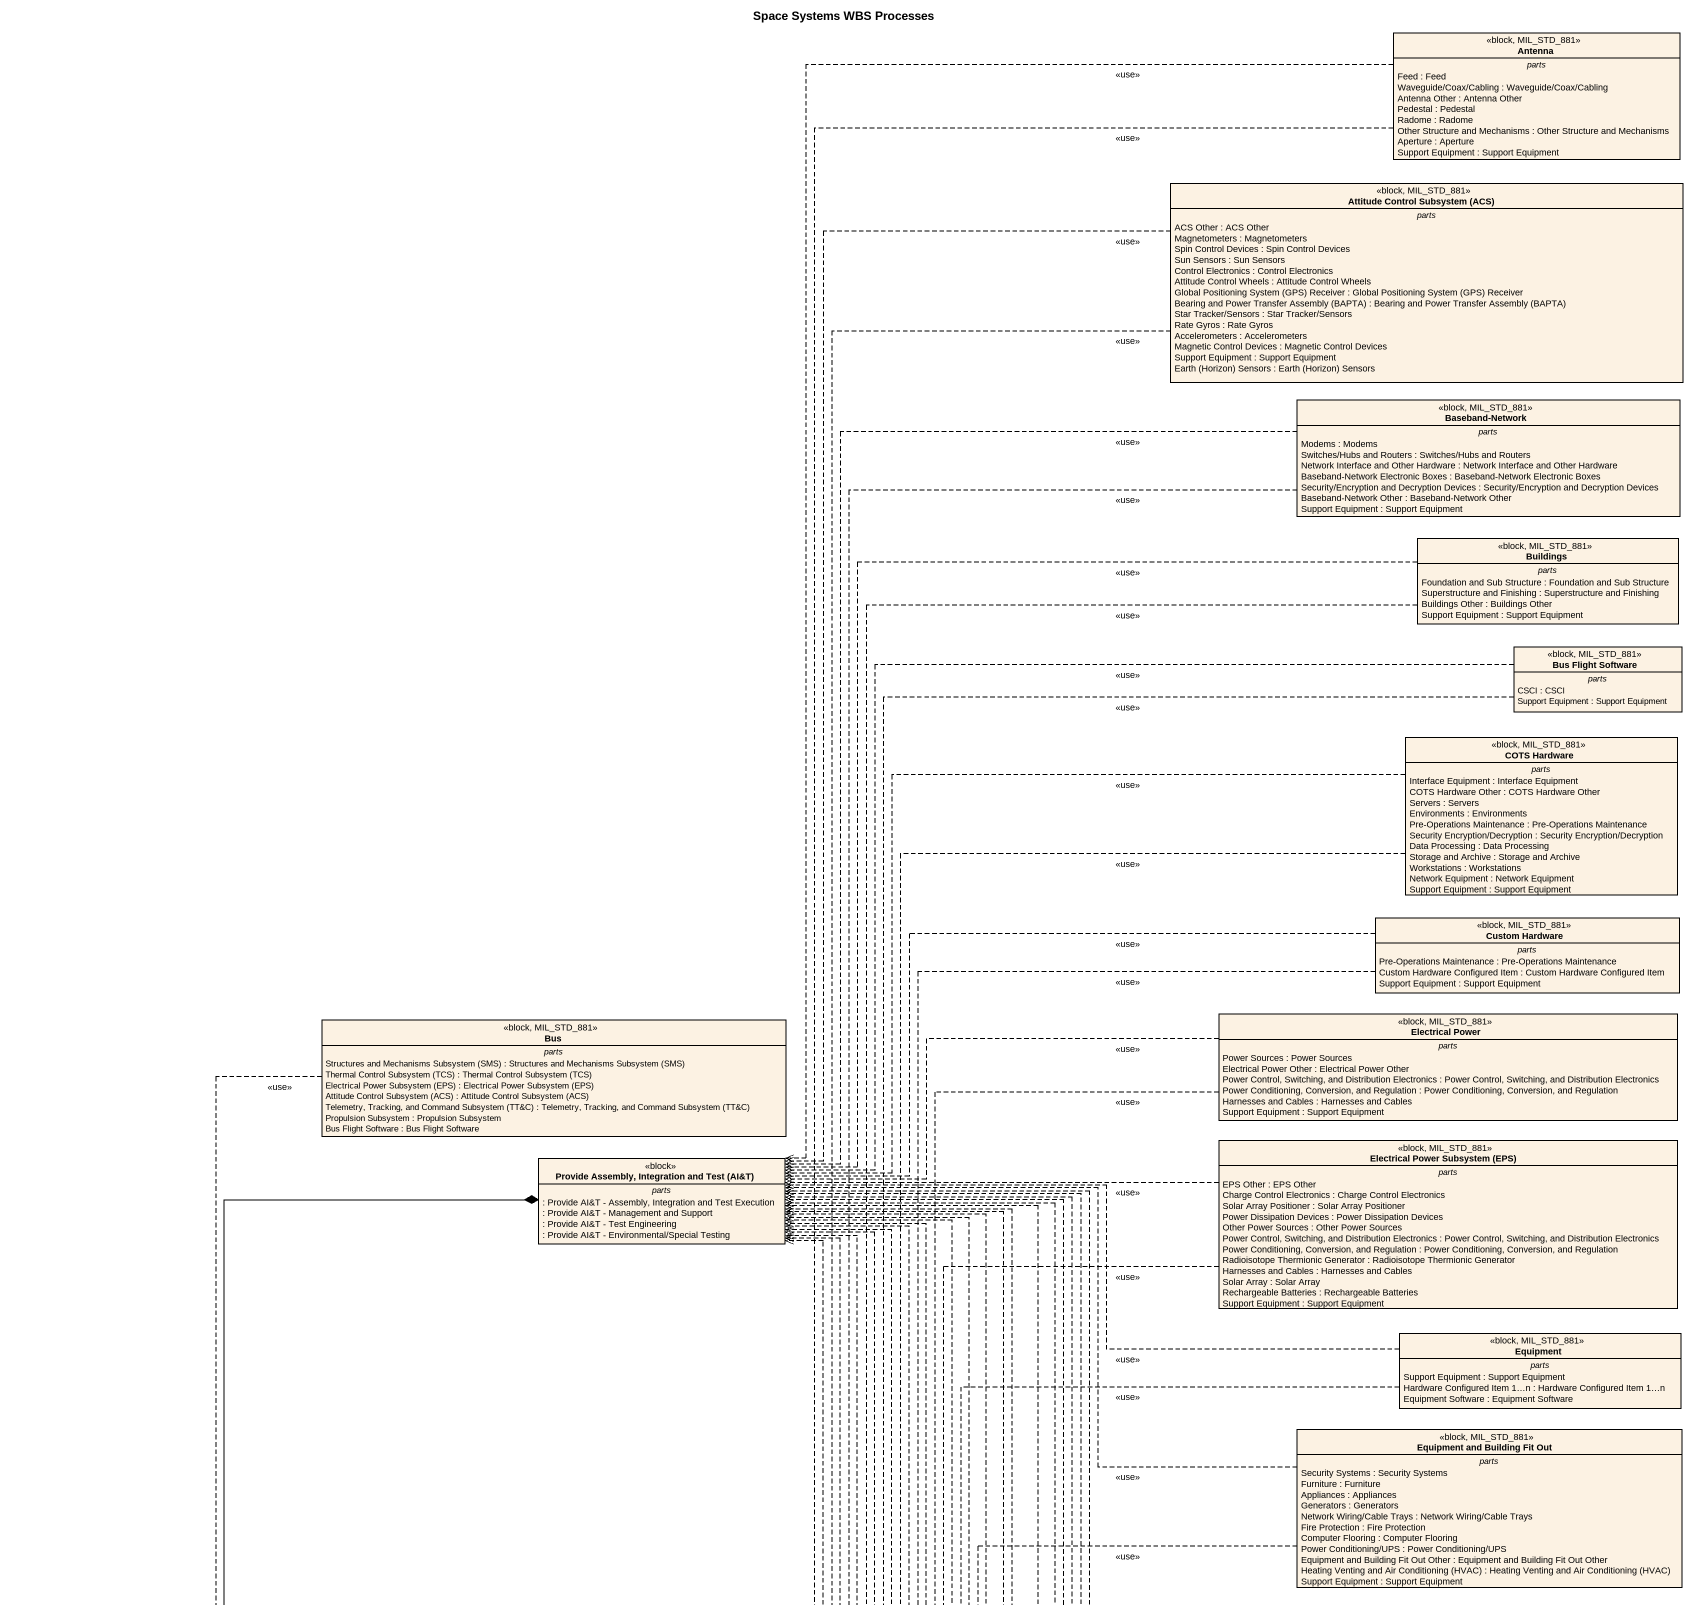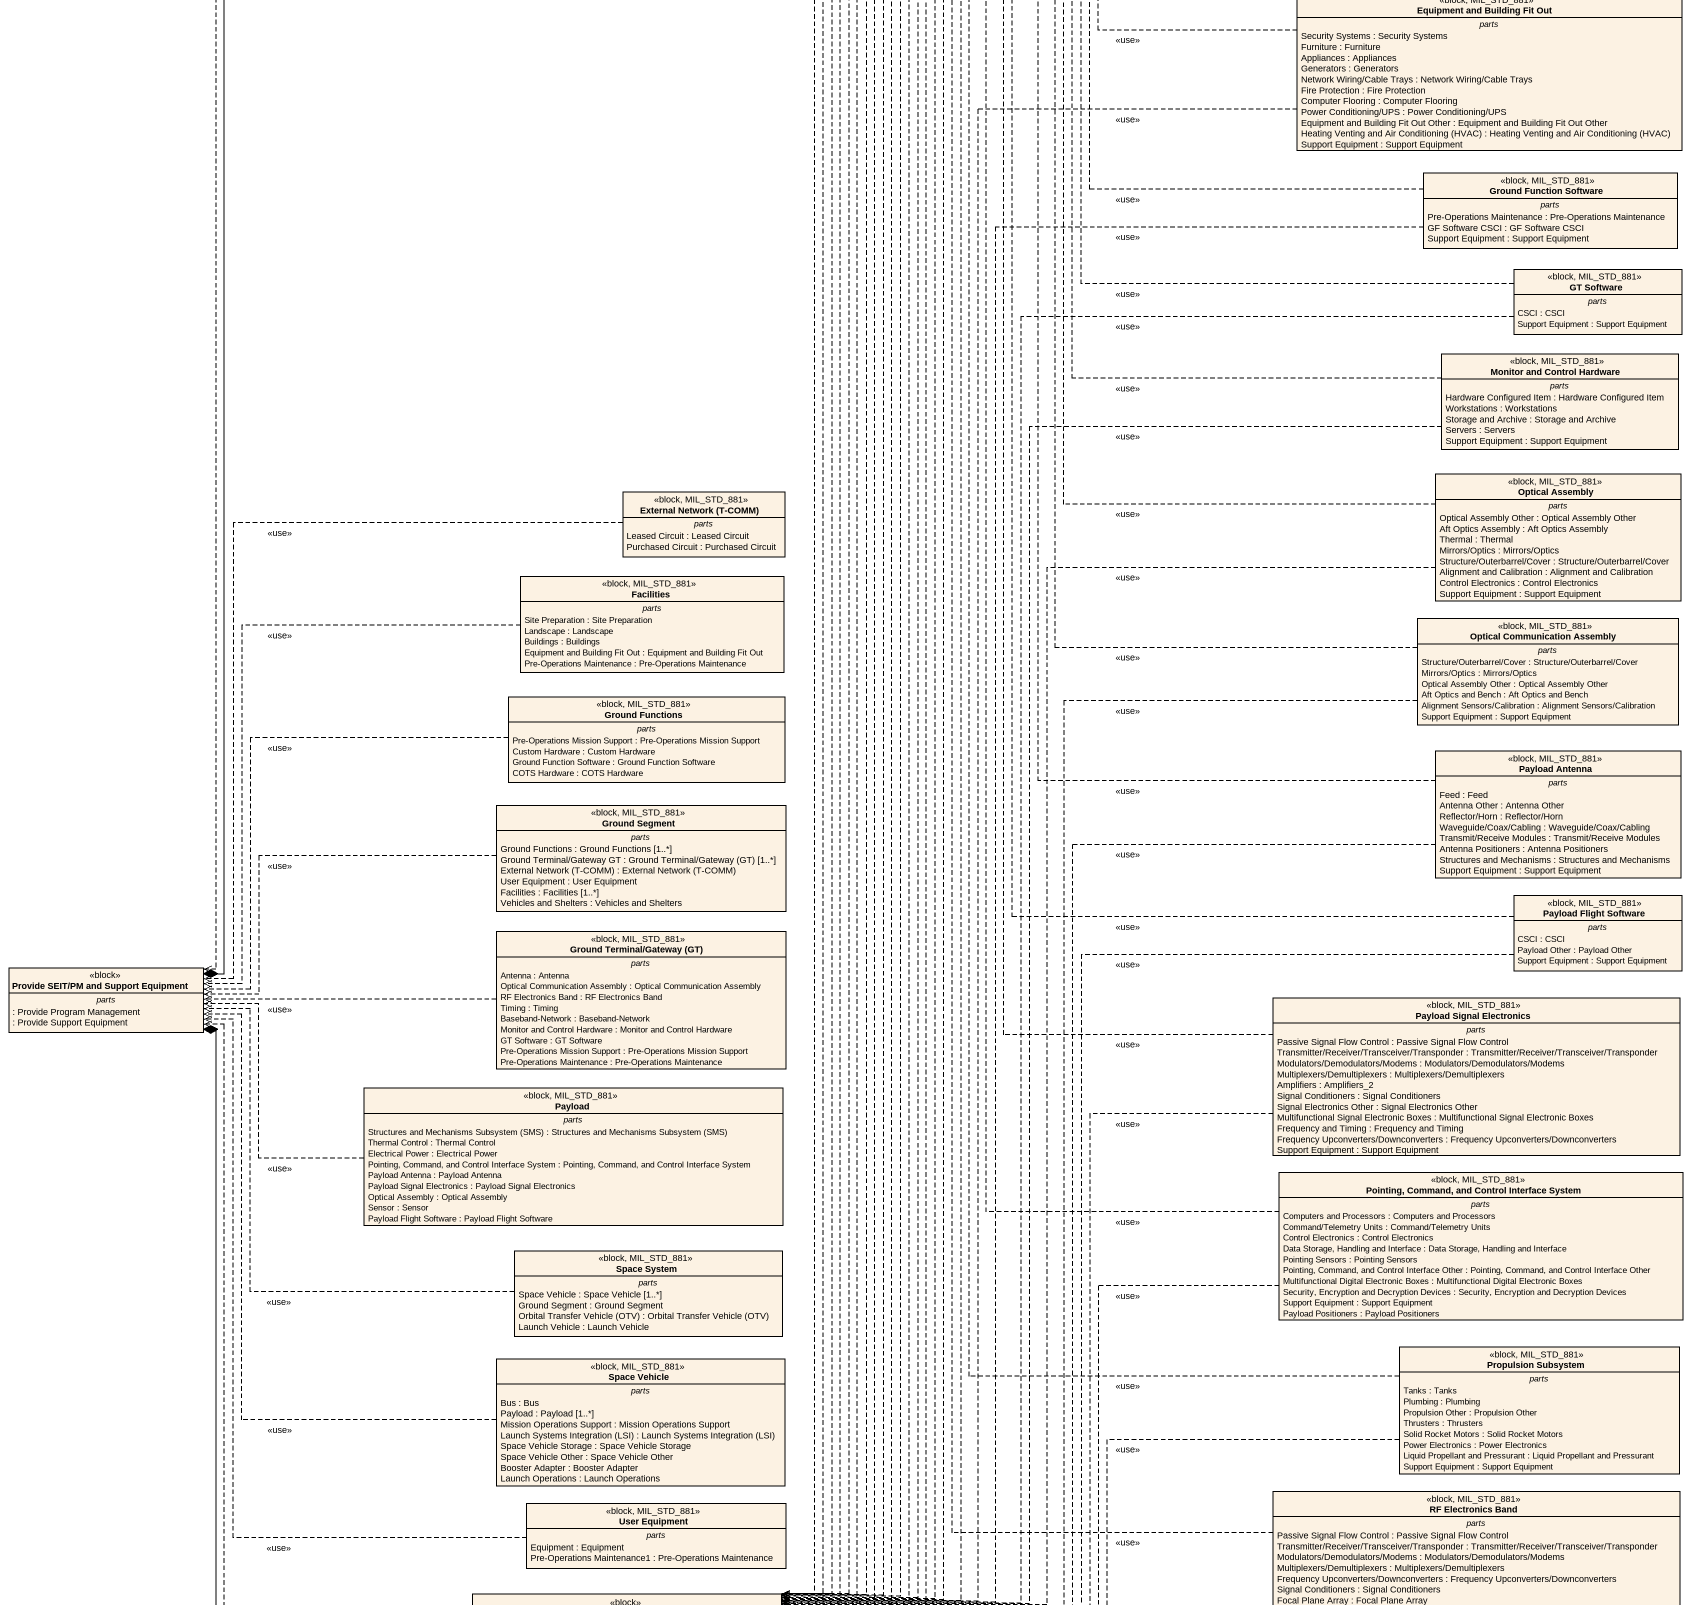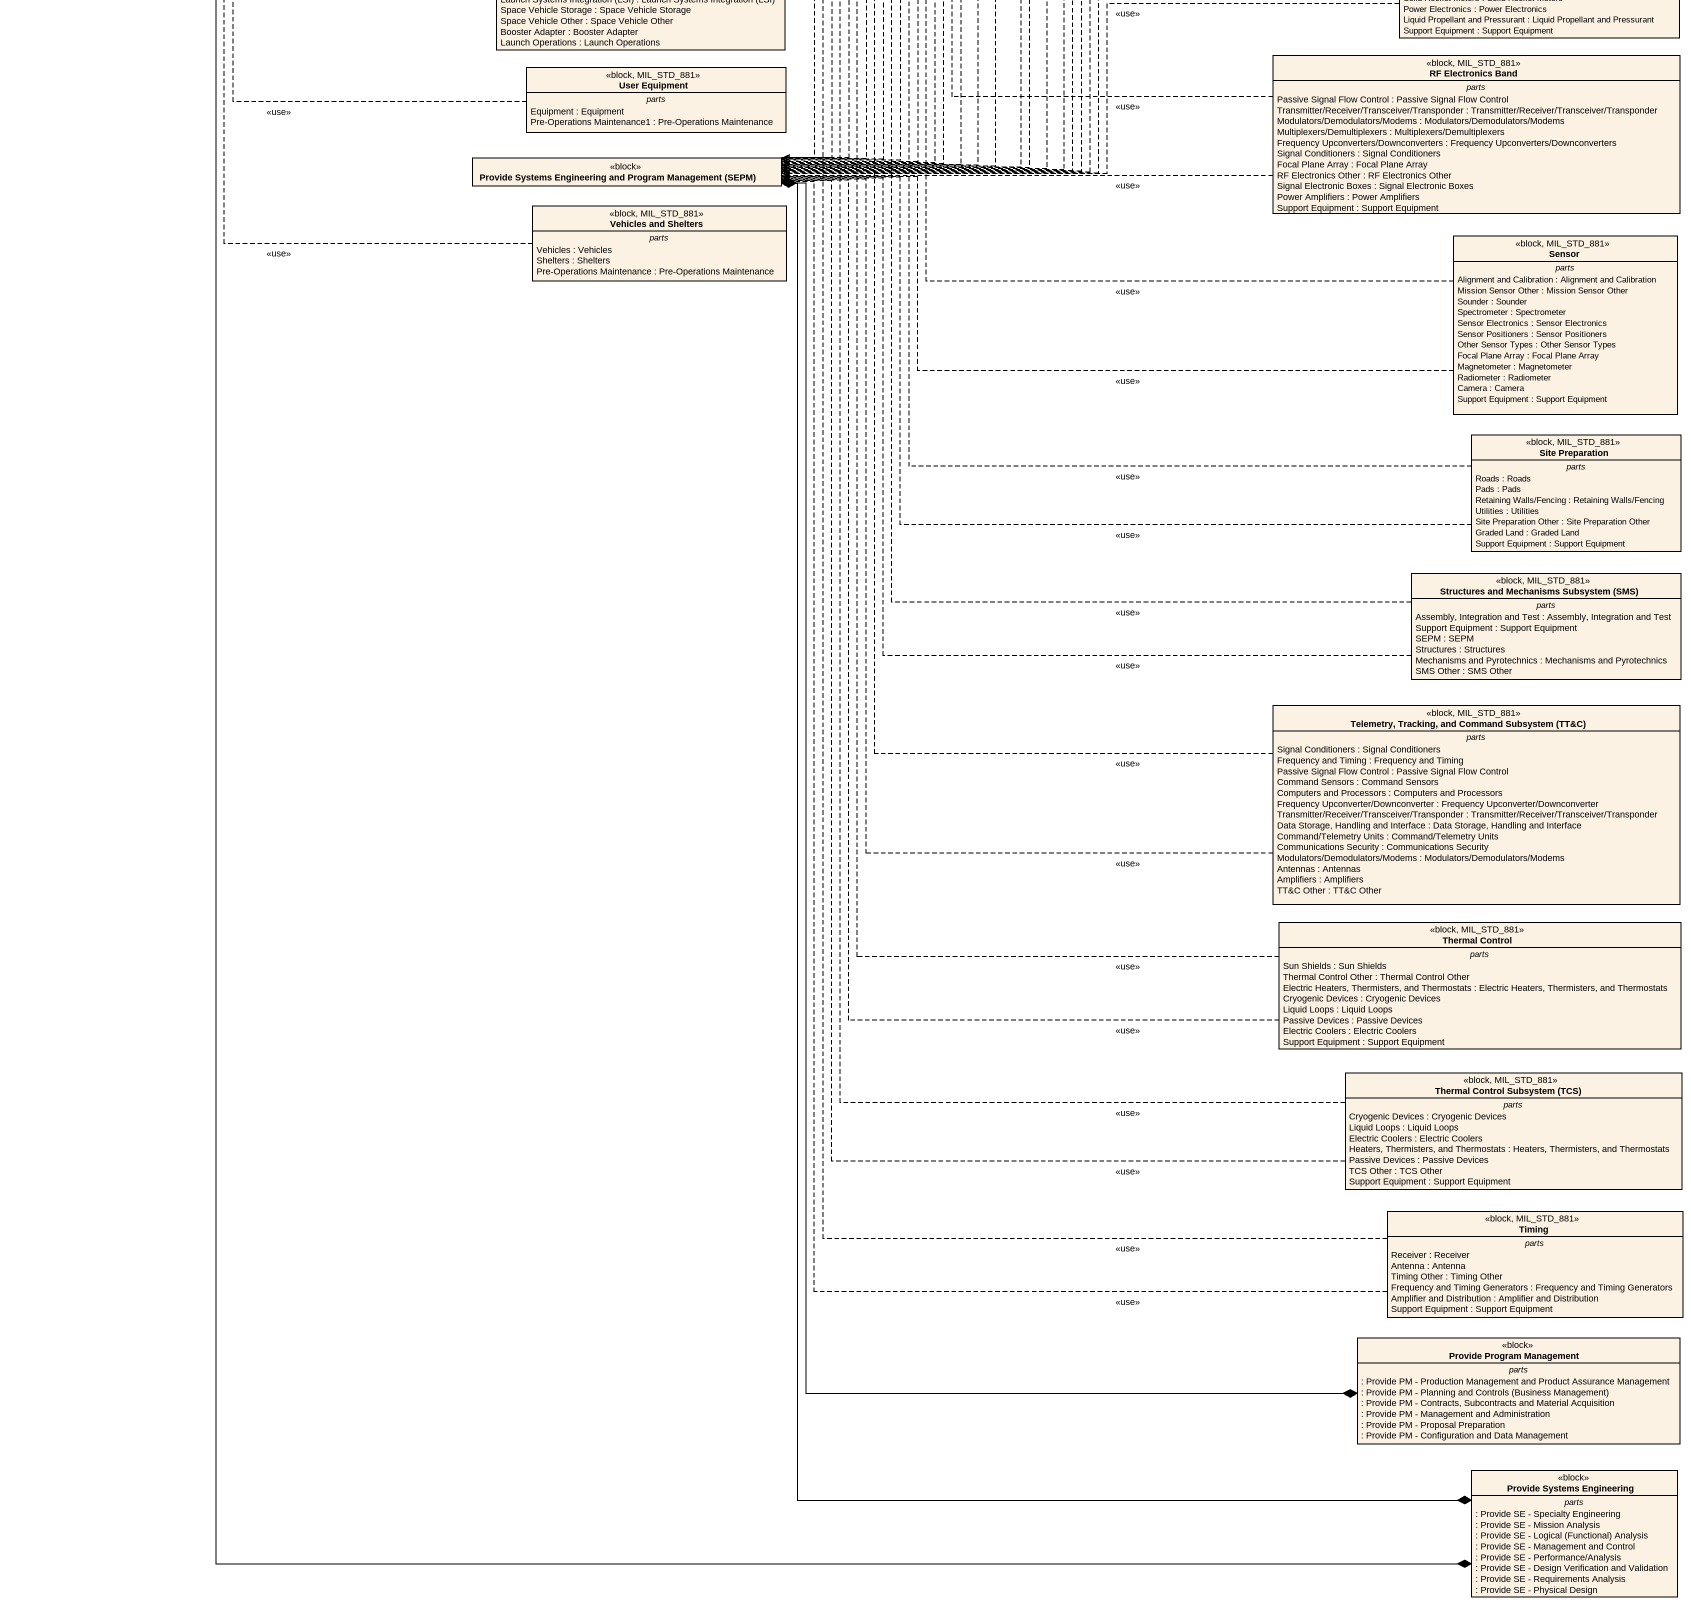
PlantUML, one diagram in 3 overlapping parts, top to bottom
@startuml
title Space Systems WBS Processes
hide circle
hide empty members
class Antenna <<block, MIL_STD_881>> {
  -- parts --
  Feed : Feed
  Waveguide/Coax/Cabling : Waveguide/Coax/Cabling
  Antenna Other : Antenna Other
  Pedestal : Pedestal
  Radome : Radome
  Other Structure and Mechanisms : Other Structure and Mechanisms
  Aperture : Aperture
  Support Equipment : Support Equipment
}
class "Attitude Control Subsystem (ACS)" as Attitude_Control_Subsystem <<block, MIL_STD_881>> {
  -- parts --
  ACS Other : ACS Other
  Magnetometers : Magnetometers
  Spin Control Devices : Spin Control Devices
  Sun Sensors : Sun Sensors
  Control Electronics : Control Electronics
  Attitude Control Wheels : Attitude Control Wheels
  {field} Global Positioning System (GPS) Receiver : Global Positioning System (GPS) Receiver
  {field} Bearing and Power Transfer Assembly (BAPTA) : Bearing and Power Transfer Assembly (BAPTA)
  Star Tracker/Sensors : Star Tracker/Sensors
  Rate Gyros : Rate Gyros
  Accelerometers : Accelerometers
  Magnetic Control Devices : Magnetic Control Devices
  Support Equipment : Support Equipment
  {field} Earth (Horizon) Sensors : Earth (Horizon) Sensors
}
class "Baseband-Network" as Baseband_Network <<block, MIL_STD_881>> {
  -- parts --
  Modems : Modems
  Switches/Hubs and Routers : Switches/Hubs and Routers
  Network Interface and Other Hardware : Network Interface and Other Hardware
  Baseband-Network Electronic Boxes : Baseband-Network Electronic Boxes
  Security/Encryption and Decryption Devices : Security/Encryption and Decryption Devices
  Baseband-Network Other : Baseband-Network Other
  Support Equipment : Support Equipment
}
class Buildings <<block, MIL_STD_881>> {
  -- parts --
  Foundation and Sub Structure : Foundation and Sub Structure
  Superstructure and Finishing : Superstructure and Finishing
  Buildings Other : Buildings Other
  Support Equipment : Support Equipment
}
class "Bus Flight Software" as Bus_Flight_Software <<block, MIL_STD_881>> {
  -- parts --
  CSCI : CSCI
  Support Equipment : Support Equipment
}
class "COTS Hardware" as COTS_Hardware <<block, MIL_STD_881>> {
  -- parts --
  Interface Equipment : Interface Equipment
  COTS Hardware Other : COTS Hardware Other
  Servers : Servers
  Environments : Environments
  Pre-Operations Maintenance : Pre-Operations Maintenance
  Security Encryption/Decryption : Security Encryption/Decryption
  Data Processing : Data Processing
  Storage and Archive : Storage and Archive
  Workstations : Workstations
  Network Equipment : Network Equipment
  Support Equipment : Support Equipment
}
class "Custom Hardware" as Custom_Hardware <<block, MIL_STD_881>> {
  -- parts --
  Pre-Operations Maintenance : Pre-Operations Maintenance
  Custom Hardware Configured Item : Custom Hardware Configured Item
  Support Equipment : Support Equipment
}
class Bus <<block, MIL_STD_881>> {
  -- parts --
  {field} Structures and Mechanisms Subsystem (SMS) : Structures and Mechanisms Subsystem (SMS)
  {field} Thermal Control Subsystem (TCS) : Thermal Control Subsystem (TCS)
  {field} Electrical Power Subsystem (EPS) : Electrical Power Subsystem (EPS)
  {field} Attitude Control Subsystem (ACS) : Attitude Control Subsystem (ACS)
  {field} Telemetry, Tracking, and Command Subsystem (TT&C) : Telemetry, Tracking, and Command Subsystem (TT&C)
  Propulsion Subsystem : Propulsion Subsystem
  Bus Flight Software : Bus Flight Software
}
class "Electrical Power" as Electrical_Power <<block, MIL_STD_881>> {
  -- parts --
  Power Sources : Power Sources
  Electrical Power Other : Electrical Power Other
  Power Control, Switching, and Distribution Electronics : Power Control, Switching, and Distribution Electronics
  Power Conditioning, Conversion, and Regulation : Power Conditioning, Conversion, and Regulation
  Harnesses and Cables : Harnesses and Cables
  Support Equipment : Support Equipment
}
class "Provide Assembly, Integration and Test (AI&T)" as Provide_Assembly <<block>> {
  -- parts --
  : Provide AI&T - Assembly, Integration and Test Execution
  : Provide AI&T - Management and Support
  : Provide AI&T - Test Engineering
  : Provide AI&T - Environmental/Special Testing
}
class "Electrical Power Subsystem (EPS)" as Electrical_Power_Subsystem <<block, MIL_STD_881>> {
  -- parts --
  EPS Other : EPS Other
  Charge Control Electronics : Charge Control Electronics
  Solar Array Positioner : Solar Array Positioner
  Power Dissipation Devices : Power Dissipation Devices
  Other Power Sources : Other Power Sources
  Power Control, Switching, and Distribution Electronics : Power Control, Switching, and Distribution Electronics
  Power Conditioning, Conversion, and Regulation : Power Conditioning, Conversion, and Regulation
  Radioisotope Thermionic Generator : Radioisotope Thermionic Generator
  Harnesses and Cables : Harnesses and Cables
  Solar Array : Solar Array
  Rechargeable Batteries : Rechargeable Batteries
  Support Equipment : Support Equipment
}
class Equipment <<block, MIL_STD_881>> {
  -- parts --
  Support Equipment : Support Equipment
  Hardware Configured Item 1…n : Hardware Configured Item 1…n
  Equipment Software : Equipment Software
}
class "Equipment and Building Fit Out" as Equipment_and_Building_Fit <<block, MIL_STD_881>> {
  -- parts --
  Security Systems : Security Systems
  Furniture : Furniture
  Appliances : Appliances
  Generators : Generators
  Network Wiring/Cable Trays : Network Wiring/Cable Trays
  Fire Protection : Fire Protection
  Computer Flooring : Computer Flooring
  Power Conditioning/UPS : Power Conditioning/UPS
  Equipment and Building Fit Out Other : Equipment and Building Fit Out Other
  {field} Heating Venting and Air Conditioning (HVAC) : Heating Venting and Air Conditioning (HVAC)
  Support Equipment : Support Equipment
}
class "Ground Function Software" as Ground_Function_Software <<block, MIL_STD_881>> {
  -- parts --
  Pre-Operations Maintenance : Pre-Operations Maintenance
  GF Software CSCI : GF Software CSCI
  Support Equipment : Support Equipment
}
class "GT Software" as GT_Software <<block, MIL_STD_881>> {
  -- parts --
  CSCI : CSCI
  Support Equipment : Support Equipment
}
class "Monitor and Control Hardware" as Monitor_and_Control_Hardware <<block, MIL_STD_881>> {
  -- parts --
  Hardware Configured Item : Hardware Configured Item
  Workstations : Workstations
  Storage and Archive : Storage and Archive
  Servers : Servers
  Support Equipment : Support Equipment
}
class "External Network (T-COMM)" as External_Network_T_COMM <<block, MIL_STD_881>> {
  -- parts --
  Leased Circuit : Leased Circuit
  Purchased Circuit : Purchased Circuit
}
class "Optical Assembly" as Optical_Assembly <<block, MIL_STD_881>> {
  -- parts --
  Optical Assembly Other : Optical Assembly Other
  Aft Optics Assembly : Aft Optics Assembly
  Thermal : Thermal
  Mirrors/Optics : Mirrors/Optics
  Structure/Outerbarrel/Cover : Structure/Outerbarrel/Cover
  Alignment and Calibration : Alignment and Calibration
  Control Electronics : Control Electronics
  Support Equipment : Support Equipment
}
class Facilities <<block, MIL_STD_881>> {
  -- parts --
  Site Preparation : Site Preparation
  Landscape : Landscape
  Buildings : Buildings
  Equipment and Building Fit Out : Equipment and Building Fit Out
  Pre-Operations Maintenance : Pre-Operations Maintenance
}
class "Optical Communication Assembly" as Optical_Communication <<block, MIL_STD_881>> {
  -- parts --
  Structure/Outerbarrel/Cover : Structure/Outerbarrel/Cover
  Mirrors/Optics : Mirrors/Optics
  Optical Assembly Other : Optical Assembly Other
  Aft Optics and Bench : Aft Optics and Bench
  Alignment Sensors/Calibration : Alignment Sensors/Calibration
  Support Equipment : Support Equipment
}
class "Ground Functions" as Ground_Functions <<block, MIL_STD_881>> {
  -- parts --
  Pre-Operations Mission Support : Pre-Operations Mission Support
  Custom Hardware : Custom Hardware
  Ground Function Software : Ground Function Software
  COTS Hardware : COTS Hardware
}
class "Payload Antenna" as Payload_Antenna <<block, MIL_STD_881>> {
  -- parts --
  Feed : Feed
  Antenna Other : Antenna Other
  Reflector/Horn : Reflector/Horn
  Waveguide/Coax/Cabling : Waveguide/Coax/Cabling
  Transmit/Receive Modules : Transmit/Receive Modules
  Antenna Positioners : Antenna Positioners
  Structures and Mechanisms : Structures and Mechanisms
  Support Equipment : Support Equipment
}
class "Ground Segment" as Ground_Segment <<block, MIL_STD_881>> {
  -- parts --
  Ground Functions : Ground Functions [1..*]
  {field} Ground Terminal/Gateway GT : Ground Terminal/Gateway (GT) [1..*]
  {field} External Network (T-COMM) : External Network (T-COMM)
  User Equipment : User Equipment
  Facilities : Facilities [1..*]
  Vehicles and Shelters : Vehicles and Shelters
}
class "Payload Flight Software" as Payload_Flight_Software <<block, MIL_STD_881>> {
  -- parts --
  CSCI : CSCI
  Payload Other : Payload Other
  Support Equipment : Support Equipment
}
class "Ground Terminal/Gateway (GT)" as Ground_Terminal_Gateway_GT <<block, MIL_STD_881>> {
  -- parts --
  Antenna : Antenna
  Optical Communication Assembly : Optical Communication Assembly
  RF Electronics Band : RF Electronics Band
  Timing : Timing
  Baseband-Network : Baseband-Network
  Monitor and Control Hardware : Monitor and Control Hardware
  GT Software : GT Software
  Pre-Operations Mission Support : Pre-Operations Mission Support
  Pre-Operations Maintenance : Pre-Operations Maintenance
}
class "Provide SEIT/PM and Support Equipment" as Provide_SEIT_PM_and_Support <<block>> {
  -- parts --
  : Provide Program Management
  : Provide Support Equipment
}
class "Payload Signal Electronics" as Payload_Signal_Electronics <<block, MIL_STD_881>> {
  -- parts --
  Passive Signal Flow Control : Passive Signal Flow Control
  Transmitter/Receiver/Transceiver/Transponder : Transmitter/Receiver/Transceiver/Transponder
  Modulators/Demodulators/Modems : Modulators/Demodulators/Modems
  Multiplexers/Demultiplexers : Multiplexers/Demultiplexers
  Amplifiers : Amplifiers_2
  Signal Conditioners : Signal Conditioners
  Signal Electronics Other : Signal Electronics Other
  Multifunctional Signal Electronic Boxes : Multifunctional Signal Electronic Boxes
  Frequency and Timing : Frequency and Timing
  Frequency Upconverters/Downconverters : Frequency Upconverters/Downconverters
  Support Equipment : Support Equipment
}
class Payload <<block, MIL_STD_881>> {
  -- parts --
  {field} Structures and Mechanisms Subsystem (SMS) : Structures and Mechanisms Subsystem (SMS)
  Thermal Control : Thermal Control
  Electrical Power : Electrical Power
  Pointing, Command, and Control Interface System : Pointing, Command, and Control Interface System
  Payload Antenna : Payload Antenna
  Payload Signal Electronics : Payload Signal Electronics
  Optical Assembly : Optical Assembly
  Sensor : Sensor
  Payload Flight Software : Payload Flight Software
}
class "Pointing, Command, and Control Interface System" as Pointing_Command_and <<block, MIL_STD_881>> {
  -- parts --
  Computers and Processors : Computers and Processors
  Command/Telemetry Units : Command/Telemetry Units
  Control Electronics : Control Electronics
  Data Storage, Handling and Interface : Data Storage, Handling and Interface
  Pointing Sensors : Pointing Sensors
  Pointing, Command, and Control Interface Other : Pointing, Command, and Control Interface Other
  Multifunctional Digital Electronic Boxes : Multifunctional Digital Electronic Boxes
  Security, Encryption and Decryption Devices : Security, Encryption and Decryption Devices
  Support Equipment : Support Equipment
  Payload Positioners : Payload Positioners
}
class "Space System" as Space_System <<block, MIL_STD_881>> {
  -- parts --
  Space Vehicle : Space Vehicle [1..*]
  Ground Segment : Ground Segment
  {field} Orbital Transfer Vehicle (OTV) : Orbital Transfer Vehicle (OTV)
  Launch Vehicle : Launch Vehicle
}
class "Propulsion Subsystem" as Propulsion_Subsystem <<block, MIL_STD_881>> {
  -- parts --
  Tanks : Tanks
  Plumbing : Plumbing
  Propulsion Other : Propulsion Other
  Thrusters : Thrusters
  Solid Rocket Motors : Solid Rocket Motors
  Power Electronics : Power Electronics
  Liquid Propellant and Pressurant : Liquid Propellant and Pressurant
  Support Equipment : Support Equipment
}
class "Space Vehicle" as Space_Vehicle <<block, MIL_STD_881>> {
  -- parts --
  Bus : Bus
  Payload : Payload [1..*]
  Mission Operations Support : Mission Operations Support
  {field} Launch Systems Integration (LSI) : Launch Systems Integration (LSI)
  Space Vehicle Storage : Space Vehicle Storage
  Space Vehicle Other : Space Vehicle Other
  Booster Adapter : Booster Adapter
  Launch Operations : Launch Operations
}
class "User Equipment" as User_Equipment <<block, MIL_STD_881>> {
  -- parts --
  Equipment : Equipment
  Pre-Operations Maintenance1 : Pre-Operations Maintenance
}
class "RF Electronics Band" as RF_Electronics_Band <<block, MIL_STD_881>> {
  -- parts --
  Passive Signal Flow Control : Passive Signal Flow Control
  Transmitter/Receiver/Transceiver/Transponder : Transmitter/Receiver/Transceiver/Transponder
  Modulators/Demodulators/Modems : Modulators/Demodulators/Modems
  Multiplexers/Demultiplexers : Multiplexers/Demultiplexers
  Frequency Upconverters/Downconverters : Frequency Upconverters/Downconverters
  Signal Conditioners : Signal Conditioners
  Focal Plane Array : Focal Plane Array
  RF Electronics Other : RF Electronics Other
  Signal Electronic Boxes : Signal Electronic Boxes
  Power Amplifiers : Power Amplifiers
  Support Equipment : Support Equipment
}
class "Provide Systems Engineering and Program Management (SEPM)" as Provide_Systems_Engineering <<block>>
class "Vehicles and Shelters" as Vehicles_and_Shelters <<block, MIL_STD_881>> {
  -- parts --
  Vehicles : Vehicles
  Shelters : Shelters
  Pre-Operations Maintenance : Pre-Operations Maintenance
}
class Sensor <<block, MIL_STD_881>> {
  -- parts --
  Alignment and Calibration : Alignment and Calibration
  Mission Sensor Other : Mission Sensor Other
  Sounder : Sounder
  Spectrometer : Spectrometer
  Sensor Electronics : Sensor Electronics
  Sensor Positioners : Sensor Positioners
  Other Sensor Types : Other Sensor Types
  Focal Plane Array : Focal Plane Array
  Magnetometer : Magnetometer
  Radiometer : Radiometer
  Camera : Camera
  Support Equipment : Support Equipment
}
class "Site Preparation" as Site_Preparation <<block, MIL_STD_881>> {
  -- parts --
  Roads : Roads
  Pads : Pads
  Retaining Walls/Fencing : Retaining Walls/Fencing
  Utilities : Utilities
  Site Preparation Other : Site Preparation Other
  Graded Land : Graded Land
  Support Equipment : Support Equipment
}
class "Structures and Mechanisms Subsystem (SMS)" as Structures_and_Mechanisms <<block, MIL_STD_881>> {
  -- parts --
  Assembly, Integration and Test : Assembly, Integration and Test
  Support Equipment : Support Equipment
  SEPM : SEPM
  Structures : Structures
  Mechanisms and Pyrotechnics : Mechanisms and Pyrotechnics
  SMS Other : SMS Other
}
class "Telemetry, Tracking, and Command Subsystem (TT&C)" as Telemetry_Tracking_and <<block, MIL_STD_881>> {
  -- parts --
  Signal Conditioners : Signal Conditioners
  Frequency and Timing : Frequency and Timing
  Passive Signal Flow Control : Passive Signal Flow Control
  Command Sensors : Command Sensors
  Computers and Processors : Computers and Processors
  Frequency Upconverter/Downconverter : Frequency Upconverter/Downconverter
  Transmitter/Receiver/Transceiver/Transponder : Transmitter/Receiver/Transceiver/Transponder
  Data Storage, Handling and Interface : Data Storage, Handling and Interface
  Command/Telemetry Units : Command/Telemetry Units
  Communications Security : Communications Security
  Modulators/Demodulators/Modems : Modulators/Demodulators/Modems
  Antennas : Antennas
  Amplifiers : Amplifiers
  TT&C Other : TT&C Other
}
class "Thermal Control" as Thermal_Control <<block, MIL_STD_881>> {
  -- parts --
  Sun Shields : Sun Shields
  Thermal Control Other : Thermal Control Other
  Electric Heaters, Thermisters, and Thermostats : Electric Heaters, Thermisters, and Thermostats
  Cryogenic Devices : Cryogenic Devices
  Liquid Loops : Liquid Loops
  Passive Devices : Passive Devices
  Electric Coolers : Electric Coolers
  Support Equipment : Support Equipment
}
class "Thermal Control Subsystem (TCS)" as Thermal_Control_Subsystem <<block, MIL_STD_881>> {
  -- parts --
  Cryogenic Devices : Cryogenic Devices
  Liquid Loops : Liquid Loops
  Electric Coolers : Electric Coolers
  Heaters, Thermisters, and Thermostats : Heaters, Thermisters, and Thermostats
  Passive Devices : Passive Devices
  TCS Other : TCS Other
  Support Equipment : Support Equipment
}
class Timing <<block, MIL_STD_881>> {
  -- parts --
  Receiver : Receiver
  Antenna : Antenna
  Timing Other : Timing Other
  Frequency and Timing Generators : Frequency and Timing Generators
  Amplifier and Distribution : Amplifier and Distribution
  Support Equipment : Support Equipment
}
class "Provide Program Management" as Provide_Program_Management <<block>> {
  -- parts --
  : Provide PM - Production Management and Product Assurance Management
  {field} : Provide PM - Planning and Controls (Business Management)
  : Provide PM - Contracts, Subcontracts and Material Acquisition
  : Provide PM - Management and Administration
  : Provide PM - Proposal Preparation
  : Provide PM - Configuration and Data Management
}
class "Provide Systems Engineering" as Provide_Systems_Engineering_2 <<block>> {
  -- parts --
  : Provide SE - Specialty Engineering
  : Provide SE - Mission Analysis
  {field} : Provide SE - Logical (Functional) Analysis
  : Provide SE - Management and Control
  : Provide SE - Performance/Analysis
  : Provide SE - Design Verification and Validation
  : Provide SE - Requirements Analysis
  : Provide SE - Physical Design
}
Antenna ..> Provide_Assembly : <<use>>
Antenna ..> Provide_Systems_Engineering : <<use>>
Attitude_Control_Subsystem ..> Provide_Assembly : <<use>>
Attitude_Control_Subsystem ..> Provide_Systems_Engineering : <<use>>
Baseband_Network ..> Provide_Assembly : <<use>>
Baseband_Network ..> Provide_Systems_Engineering : <<use>>
Buildings ..> Provide_Assembly : <<use>>
Buildings ..> Provide_Systems_Engineering : <<use>>
Bus_Flight_Software .left.> Provide_Assembly : <<use>>
Bus_Flight_Software ..> Provide_Systems_Engineering : <<use>>
COTS_Hardware .left.> Provide_Assembly : <<use>>
COTS_Hardware ..> Provide_Systems_Engineering : <<use>>
Custom_Hardware .left.> Provide_Assembly : <<use>>
Custom_Hardware ..> Provide_Systems_Engineering : <<use>>
Bus ..> Provide_SEIT_PM_and_Support : <<use>>
Electrical_Power .left.> Provide_Assembly : <<use>>
Electrical_Power ..> Provide_Systems_Engineering : <<use>>
Electrical_Power_Subsystem .left.> Provide_Assembly : <<use>>
Electrical_Power_Subsystem ..> Provide_Systems_Engineering : <<use>>
Equipment .left.> Provide_Assembly : <<use>>
Equipment ..> Provide_Systems_Engineering : <<use>>
Equipment_and_Building_Fit .left.> Provide_Assembly : <<use>>
Equipment_and_Building_Fit ..> Provide_Systems_Engineering : <<use>>
Ground_Function_Software .left.> Provide_Assembly : <<use>>
Ground_Function_Software ..> Provide_Systems_Engineering : <<use>>
GT_Software .left.> Provide_Assembly : <<use>>
GT_Software ..> Provide_Systems_Engineering : <<use>>
Monitor_and_Control_Hardware .up.> Provide_Assembly : <<use>>
Monitor_and_Control_Hardware ..> Provide_Systems_Engineering : <<use>>
External_Network_T_COMM ..> Provide_SEIT_PM_and_Support : <<use>>
Optical_Assembly .up.> Provide_Assembly : <<use>>
Optical_Assembly ..> Provide_Systems_Engineering : <<use>>
Facilities ..> Provide_SEIT_PM_and_Support : <<use>>
Optical_Communication .up.> Provide_Assembly : <<use>>
Optical_Communication ..> Provide_Systems_Engineering : <<use>>
Ground_Functions .left.> Provide_SEIT_PM_and_Support : <<use>>
Payload_Antenna .up.> Provide_Assembly : <<use>>
Payload_Antenna ..> Provide_Systems_Engineering : <<use>>
Ground_Segment .left.> Provide_SEIT_PM_and_Support : <<use>>
Payload_Flight_Software .up.> Provide_Assembly : <<use>>
Payload_Flight_Software ..> Provide_Systems_Engineering : <<use>>
Ground_Terminal_Gateway_GT .left.> Provide_SEIT_PM_and_Support : <<use>>
Provide_SEIT_PM_and_Support *-up-* Provide_Assembly
Provide_SEIT_PM_and_Support *--* Provide_Systems_Engineering_2
Payload_Signal_Electronics .up.> Provide_Assembly : <<use>>
Payload_Signal_Electronics ..> Provide_Systems_Engineering : <<use>>
Payload .left.> Provide_SEIT_PM_and_Support : <<use>>
Pointing_Command_and .up.> Provide_Assembly : <<use>>
Pointing_Command_and .left.> Provide_Systems_Engineering : <<use>>
Space_System .left.> Provide_SEIT_PM_and_Support : <<use>>
Propulsion_Subsystem .up.> Provide_Assembly : <<use>>
Propulsion_Subsystem .left.> Provide_Systems_Engineering : <<use>>
Space_Vehicle .up.> Provide_SEIT_PM_and_Support : <<use>>
User_Equipment .up.> Provide_SEIT_PM_and_Support : <<use>>
RF_Electronics_Band .up.> Provide_Assembly : <<use>>
RF_Electronics_Band .left.> Provide_Systems_Engineering : <<use>>
Provide_Systems_Engineering *--* Provide_Program_Management
Provide_Systems_Engineering *--* Provide_Systems_Engineering_2
Vehicles_and_Shelters .up.> Provide_SEIT_PM_and_Support : <<use>>
Sensor .up.> Provide_Assembly : <<use>>
Sensor .left.> Provide_Systems_Engineering : <<use>>
Site_Preparation .up.> Provide_Assembly : <<use>>
Site_Preparation .left.> Provide_Systems_Engineering : <<use>>
Structures_and_Mechanisms .up.> Provide_Assembly : <<use>>
Structures_and_Mechanisms .left.> Provide_Systems_Engineering : <<use>>
Telemetry_Tracking_and .up.> Provide_Assembly : <<use>>
Telemetry_Tracking_and .up.> Provide_Systems_Engineering : <<use>>
Thermal_Control .up.> Provide_Assembly : <<use>>
Thermal_Control .up.> Provide_Systems_Engineering : <<use>>
Thermal_Control_Subsystem .up.> Provide_Assembly : <<use>>
Thermal_Control_Subsystem .up.> Provide_Systems_Engineering : <<use>>
Timing .up.> Provide_Assembly : <<use>>
Timing .up.> Provide_Systems_Engineering : <<use>>
@enduml
